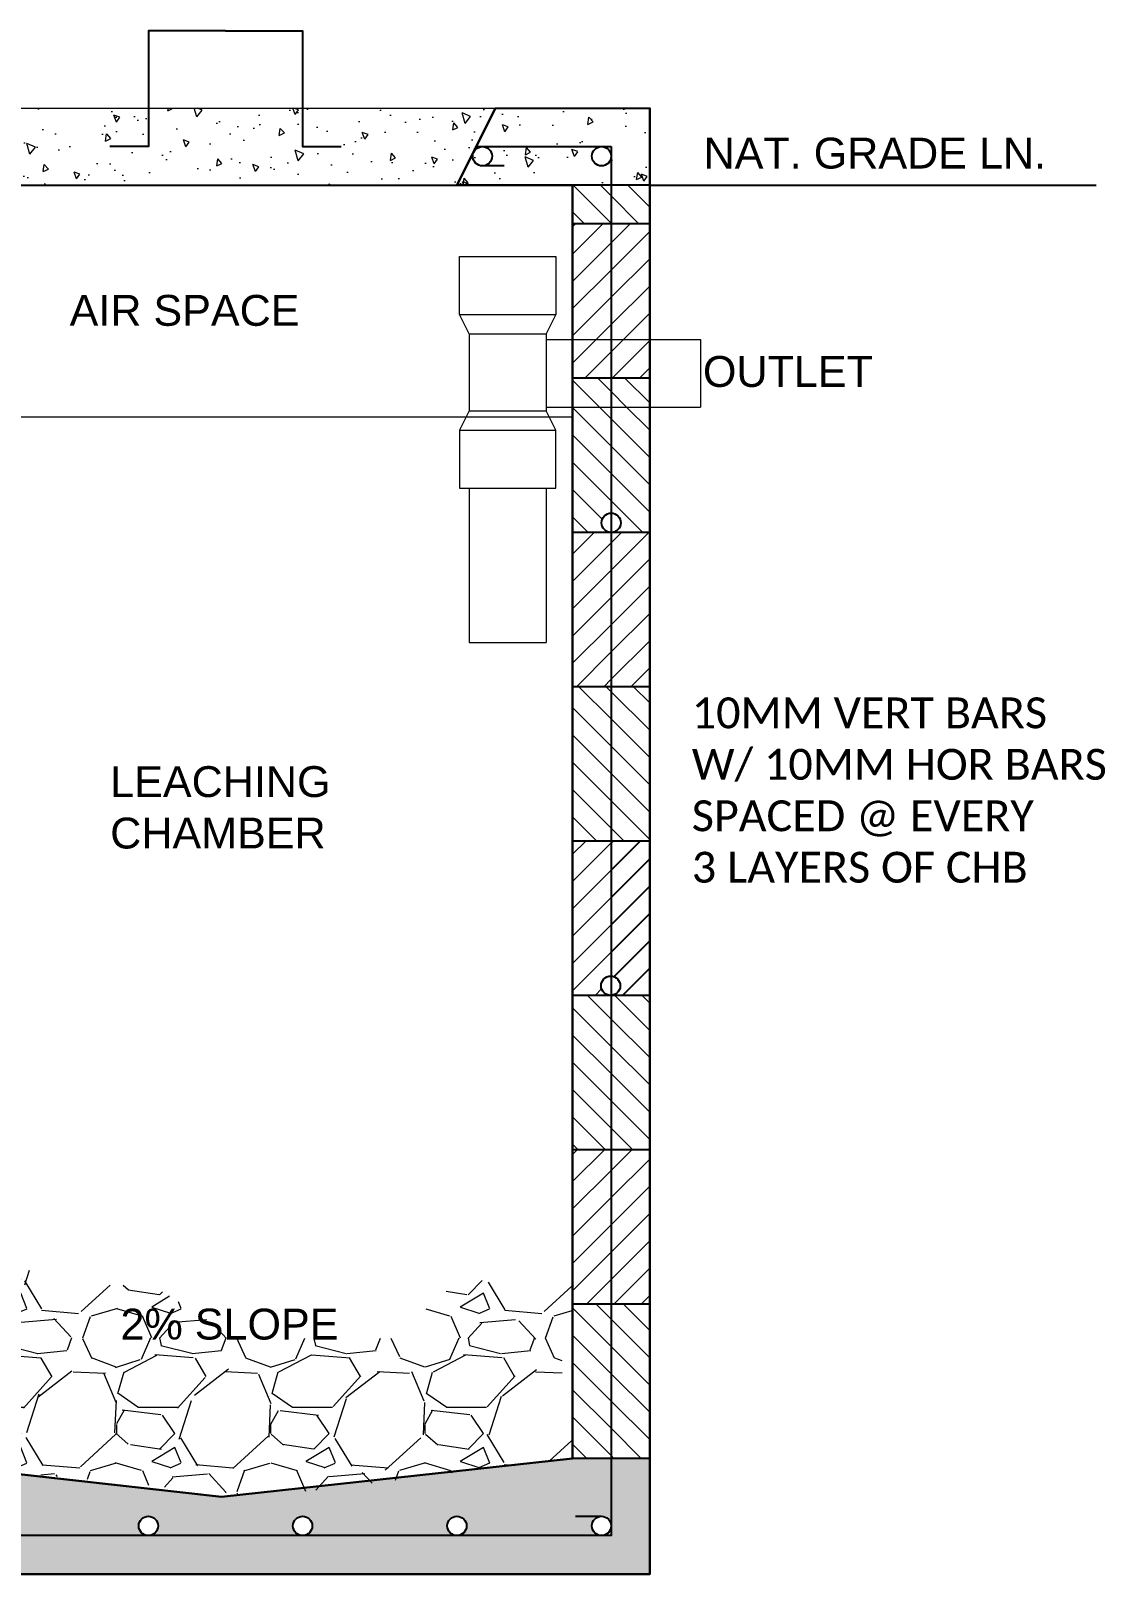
# Model space of a CAD drawing. Header units: metres. Extents: x -460 to 31334, y -1777 to 24987.
# Drawn here: x 328.95 to 335.91, y -817.67 to -807.67 of the extents above; entities that cross this region are included whole.
import ezdxf

# ---------------------------------------------------------------- set-up
doc = ezdxf.new("R2010")
doc.units = ezdxf.units.M
doc.header["$MEASUREMENT"] = 0
doc.linetypes.add('ACAD_ISO09W100', pattern=[45, 24, -3, 6, -3, 6, -3])
doc.layers.add('COLUMNS', color=5, linetype='Continuous', lineweight=25)
doc.layers.add('HATCH', color=2, linetype='Continuous', lineweight=5)
doc.styles.add('SAM', font='arial.ttf', dxfattribs={"height": 0.15})
pattern_1 = [(135, (442.0068700018755, -998.642865352168), (-0.08838834764831846, -0.08838834764831843), [])]
pattern_2 = [(135, (442.0068700018755, -998.1428653521752), (-0.08838834764831846, -0.08838834764831843), [])]
pattern_3 = [(225, (442.0068700018755, -998.1428653521752), (0.08838834764831842, -0.08838834764831847), [])]

msp = doc.modelspace()

# ---------------------------------------------------------------- hatches: boundary and pattern name
at = {"lineweight": 9}
h = msp.add_hatch(dxfattribs=at)
h.set_pattern_fill('AR-CONC', color=29, scale=0.0625, angle=59.99999999999999, style=0)
h.set_pattern_definition([(109.9999999999999, (426.2568700018774, -998.642865352168), (0.258109396460634, 0.3686184198525126), [0.04687499999999998, -0.5156249999999998]), (54.99999999999996, (426.2568700018774, -998.642865352168), (-0.4504957269484571, 0.1599586794576115), [0.03749999999999982, -0.4124999999999972]), (160.4514, (426.2783791151805, -998.6121471501165), (-0.1923859168383031, 0.5285772449515302), [0.03983761875000001, -0.43821382]), (106.1842, (426.1486168264009, -998.5803653521825), (0.4231026222069453, 0.5259364705667765), [0.0703125, -0.7734375]), (156.6356, (426.1838754056289, -998.5365373353043), (-0.2351746685661506, 0.8103128640158079), [0.05975643, -0.6573206250000001]), (51.18419999999999, (426.1486168264009, -998.5803653521825), (-0.2351753013334206, 0.8103126805618505), [0.05625000000000001, -0.61875]), (81, (426.2069301202764, -998.5418637644316), (0.4044573208868273, 0.1972670159375002), [0.04687500000000001, -0.5156250000000001]), (25.99999999999999, (426.2069301202764, -998.5418637644316), (-0.3164629341282587, 0.3583076756860994), [0.03749999999999999, -0.4125]), (131.4514, (426.2406349075418, -998.5254248679221), (0.08799481915294563, 0.5555746184631772), [0.03983761874999981, -0.4382138199999984]), (97.49999999999982, (426.2568700018774, -998.642865352168), (-0.1763841290768588, 0.110611044079233), [0, -0.4074999999999999, 0, -0.4187499999999999, 0, -0.4140624999999999]), (67.5, (426.2568700018774, -998.642865352168), (-0.131272370824474, 0.265644223954939), [0, -0.23875, 0, -0.398125, 0, -0.1578125]), (27.49999999999999, (426.1871825018779, -998.7635676428281), (0.1790276937420482, 0.2818914718551334), [0, -0.1562499999999987, 0, -0.4874999999999961, 0, -0.6468749999999921]), (17.49999999999999, (426.1559325018761, -998.8176942305572), (0.1280622668287585, 0.3469415805952493), [0, -0.203125, 0, -0.32375, 0, -0.459375])])
h.paths.add_polyline_path([(328.4607767137795, -808.1668062632803), (328.7107767137759, -808.666806263273), (331.7107767137777, -808.666806263273), (331.9607767137741, -808.1668062632803)])
h = msp.add_hatch(dxfattribs=at)
h.set_pattern_fill('AR-CONC', color=29, scale=0.0625, angle=59.99999999999999, style=0)
h.set_pattern_definition([(109.9999999999999, (426.006870001881, -998.642865352168), (0.258109396460634, 0.3686184198525126), [0.04687499999999998, -0.5156249999999998]), (54.99999999999996, (426.006870001881, -998.642865352168), (-0.4504957269484571, 0.1599586794576115), [0.03749999999999983, -0.4124999999999973]), (160.4514, (426.0283791151842, -998.6121471501165), (-0.1923859168383031, 0.5285772449515302), [0.03983761875000001, -0.43821382]), (106.1842, (425.8986168264046, -998.5803653521825), (0.4231026222069453, 0.5259364705667765), [0.0703125, -0.7734375]), (156.6356, (425.9338754056325, -998.5365373353043), (-0.2351746685661506, 0.8103128640158079), [0.05975643, -0.6573206250000001]), (51.18419999999999, (425.8986168264046, -998.5803653521825), (-0.2351753013334206, 0.8103126805618505), [0.05625000000000001, -0.61875]), (81, (425.956930120271, -998.5418637644316), (0.4044573208868273, 0.1972670159375002), [0.04687500000000001, -0.5156250000000001]), (25.99999999999999, (425.956930120271, -998.5418637644316), (-0.3164629341282587, 0.3583076756860994), [0.03749999999999999, -0.4125]), (131.4514, (425.9906349075454, -998.5254248679221), (0.08799481915294563, 0.5555746184631772), [0.03983761874999981, -0.4382138199999984]), (97.49999999999982, (426.006870001881, -998.642865352168), (-0.1763841290768588, 0.110611044079233), [0, -0.4074999999999999, 0, -0.4187499999999999, 0, -0.4140624999999999]), (67.5, (426.006870001881, -998.642865352168), (-0.131272370824474, 0.265644223954939), [0, -0.23875, 0, -0.398125, 0, -0.1578125]), (27.49999999999999, (425.9371825018816, -998.7635676428281), (0.1790276937420482, 0.2818914718551334), [0, -0.1562499999999988, 0, -0.4874999999999962, 0, -0.6468749999999922]), (17.49999999999999, (425.9059325018798, -998.8176942305572), (0.1280622668287585, 0.3469415805952493), [0, -0.203125, 0, -0.32375, 0, -0.459375])])
h.paths.add_polyline_path([(332.9607767137777, -808.1668062632803), (331.7107767137777, -808.1668062632803), (331.4607767137722, -808.666806263273), (332.4607767137759, -808.666806263273), (332.7107767137722, -808.666806263273), (332.7107767137722, -808.4793062632803, -1), (332.5857767137741, -808.4793062632803, -0.414213562373145), (332.6482767137777, -808.4168062632766), (331.6262879740016, -808.4168062632766, -0.414213562373145), (331.6887879740052, -808.4793062632803, -1), (331.563787974007, -808.4793062632803, -0.414213562373145), (331.6262879740016, -808.4168062632766), (332.7107767137722, -808.4168062632766), (332.7107767137722, -808.666806263273), (332.9607767137777, -808.666806263273)])
at = {"lineweight": 25}
h = msp.add_hatch(dxfattribs=at)
h.set_pattern_fill('ANSI31', color=29, angle=180, style=0)
h.set_pattern_definition(pattern_3)
h.paths.add_polyline_path([(332.9607767137777, -812.9168062632839), (332.7107767137722, -812.9168062632839), (332.7107767137722, -813.791974748156, -0.3990851339302911), (332.7700327643079, -813.8543905057218, -0.3990851339320199), (332.7107767137722, -813.9168062632875), (332.9607767137777, -813.9168062632875)])
at = {"lineweight": 9}
h = msp.add_hatch(dxfattribs=at)
h.set_pattern_fill('GRAVEL', color=29, angle=180, style=0)
h.set_pattern_definition([(48.01280000000001, (425.776842696393, -999.1428653521789), (7.999998232158163, 9.000001341607245), [0.134536, -13.319088]), (4.969699999999943, (425.8668426963932, -999.0428653521767), (-12.00000105151764, -0.9999913070070504), [0.2308679999999997, -22.85592499999996]), (312.5104, (426.0968426963946, -999.0228653521726), (-9.99999071834681, 11.0000086738712), [0.162788, -16.116032]), (87.2737, (426.4868426963922, -998.7728653521763), (-0.9999960177271929, -20.00000029497347), [0.210238, -20.813558]), (112.8337, (426.4968426963942, -998.5628653521699), (5.000009905437139, -11.99999641177778), [0.206155, -20.409373]), (177.2737, (426.4168426963961, -998.3728653521675), (20.00000029497347, -0.999996017727194), [0.210238, -20.813558]), (217.6942, (426.2068426963897, -998.3628653521837), (13.00000734561798, 9.99999040516053), [0.278029, -27.524849]), (252.2553, (425.9868426963903, -998.532865352182), (-7.000010762705411, -21.99999623123919), [0.2624880000000001, -25.986321]), (301.4296, (425.9068426963922, -998.7828653521783), (8.000008234176365, -12.99999503649257), [0.21095, -20.884073]), (355.2364000000001, (426.0168426963965, -998.9628653521786), (-11.00000094631959, 0.999991532661262), [0.240831999999998, -11.80076299999987]), (42.39739999999998, (426.2568426963908, -998.9828653521827), (12.00000735107324, 10.99999208201412), [0.311448, -30.833375]), (318.8141, (425.4968426963906, -998.7628653521742), (7.000002946805715, -5.999997313342758), [0.106301, -10.523844]), (351.4692, (425.5768426963887, -998.8328653521703), (-12.99999828481513, 2.000007910039792), [0.202237, -20.021511]), (45, (425.776842696393, -998.8628653521764), (2.334870202738179e-16, 1.000000309448952), [0.141421, -1.272792]), (23.19860000000003, (425.8468426963891, -998.9828653521827), (-4.999999730667075, -2.000001325264853), [0.076158, -7.539615]), (111.8014, (425.9168426963943, -998.9528653521766), (0.9999999105006484, -3.00000027301077), [0.107703, -5.277462000000001]), (210.9638, (425.8768426963952, -998.8528653521744), (-2.999998022287998, -2.000002483540732), [0.174928999999998, -5.656022999999935]), (341.5651, (425.7268426963919, -998.9428653521745), (-2.000000434592963, 0.999998403222708), [0.126491, -3.035787000000001]), (196.3895, (426.4968426963942, -998.9528653521766), (-10.00000219841196, -2.99999270981797), [0.1771999999999979, -17.54284499999983]), (250.3462, (426.3268426963959, -999.0028653521686), (3.999995247371747, 11.00000213560622), [0.148661, -14.717408]), (113.1986, (425.7268426963919, -999.1428653521789), (2.000001325264853, -4.999999730667075), [0.152315, -7.463458]), (163.6105, (425.6668426963888, -999.0028653521686), (10.00000219841196, -2.999992709817975), [0.1772, -17.542845]), (159.444, (426.4968426963942, -998.3328653521776), (5.000001844542423, -1.999995996421585), [0.170879999999998, -8.373123999999917]), (114.7750999999999, (426.336842696398, -998.2728653521835), (4.999992189245169, -11.00000342183912), [0.143178, -14.174643]), (246.8014, (425.7168426963899, -998.1428653521752), (-2.000001325264856, -4.999999730667075), [0.1523149999999987, -7.463457999999935]), (197.354, (425.6568426963959, -998.2828653521856), (13.00000201909683, 3.999994502259117), [0.1676309999999979, -16.59542399999983]), (249.444, (426.2068426963897, -998.1428653521752), (1.999995996421587, 5.000001844542422), [0.08544000000000002, -8.458563999999999]), (281.3099, (425.776842696393, -998.1428653521752), (0.9999976321616049, -4.000000752230952), [0.05099, -5.048029]), (345.9638, (425.7868426963951, -998.1928653521672), (-3.00000054598974, 0.9999980573612461), [0.206155, -3.91695]), (6.00900000000003, (425.9868426963903, -998.2428653521774), (-9.999999750906042, -0.9999993174818402), [0.19105, -18.913923]), (123.6901, (425.8768426963952, -998.7628653521742), (1.000001334507191, -1.99999955777116), [0.1442219999999993, -3.461328999999988]), (173.1571999999999, (425.7968426963971, -998.642865352168), (-16.99999936547855, 2.000007997924763), [0.2517940000000001, -24.927563]), (240.9454, (425.5468426963916, -998.61286535218), (4.000000027199281, 7.000000384569686), [0.102956, -10.192674]), (270, (425.4968426963906, -998.7028653521802), (0.9999999999999998, -1), [0.06, -0.94]), (300.2564, (426.0068426963944, -998.2728653521835), (-3.999994886802693, 7.000002455854735), [0.138924, -13.75352]), (228.0128, (426.0768426963905, -998.3928653521716), (-7.999998232158162, -9.000001341607248), [0.269072, -13.184552]), (180, (425.8968426963902, -998.592865352176), (-1, -0.9999999999999999), [0.26, -0.74]), (145.3048, (425.6368426963918, -998.592865352176), (9.999994258987524, -7.00000860959446), [0.158114, -15.653274]), (74.05460000000002, (425.5068426963926, -998.5028653521758), (0.9999998892963817, 4.000000126652151), [0.1456019999999987, -7.134507999999935]), (27.64600000000006, (425.5468426963916, -998.3628653521837), (18.99999580717959, 10.00000771316918), [0.237065, -23.469474]), (355.4261, (425.756842696389, -998.2528653521795), (13.00000055831213, -0.9999948011610855), [0.250799, -24.829074])])
h.paths.add_polyline_path([(332.4658844247433, -815.7648442582463), (331.7197007482646, -815.7648442582463), (331.2948456223303, -816.139408456635), (330.2878586456854, -816.139408456635), (329.7325555149764, -815.7943342592339), (328.9833511225488, -815.7943342592339), (328.7536342502008, -815.3091041636285), (327.9507494082891, -815.3091041636285), (327.9507494082891, -816.9168062632803), (330.4507494082891, -817.1668062632766), (332.4552940575422, -816.9168062632803), (332.4552940575422, -815.7674169821717), (332.4552282788654, -815.7674169821717), (332.4552282788654, -816.4684644620597), (332.3933802036454, -816.4684644620597), (332.3933802036454, -816.0994448209663), (332.4658844247433, -816.0994448209663)])
h = msp.add_hatch(dxfattribs=at)
h.set_pattern_fill('AR-CONC', color=29, scale=0.0625, angle=59.99999999999999, style=0)
h.set_pattern_definition([(109.9999999999999, (321.9580858476884, -817.6668062632875), (0.258109396460634, 0.3686184198525126), [0.04687499999999998, -0.5156249999999998]), (54.99999999999996, (321.9580858476884, -817.6668062632875), (-0.4504957269484571, 0.1599586794576115), [0.03749999999999985, -0.4124999999999978]), (160.4514, (321.9795949609916, -817.6360880612178), (-0.1923859168383031, 0.5285772449515302), [0.03983761875000001, -0.43821382]), (106.1842, (321.849832672212, -817.6043062632839), (0.4231026222069453, 0.5259364705667765), [0.0703125, -0.7734375]), (156.6356, (321.8850912514399, -817.5604782464056), (-0.2351746685661506, 0.8103128640158079), [0.05975643, -0.6573206250000001]), (51.18419999999999, (321.849832672212, -817.6043062632839), (-0.2351753013334206, 0.8103126805618505), [0.05625000000000001, -0.61875]), (81, (321.9081459660783, -817.5658046755511), (0.4044573208868273, 0.1972670159375002), [0.04687500000000001, -0.5156250000000001]), (25.99999999999999, (321.9081459660783, -817.5658046755511), (-0.3164629341282587, 0.3583076756860994), [0.03749999999999999, -0.4125]), (131.4514, (321.9418507533528, -817.5493657790416), (0.08799481915294563, 0.5555746184631772), [0.03983761874999981, -0.4382138199999984]), (97.49999999999982, (321.9580858476884, -817.6668062632875), (-0.1763841290768588, 0.110611044079233), [0, -0.4074999999999999, 0, -0.4187499999999999, 0, -0.4140624999999999]), (67.5, (321.9580858476884, -817.6668062632875), (-0.131272370824474, 0.265644223954939), [0, -0.23875, 0, -0.398125, 0, -0.1578125]), (27.49999999999999, (321.888398347689, -817.7875085539295), (0.1790276937420482, 0.2818914718551334), [0, -0.1562499999999989, 0, -0.4874999999999967, 0, -0.6468749999999932]), (17.49999999999999, (321.8571483476871, -817.8416351416768), (0.1280622668287585, 0.3469415805952493), [0, -0.203125, 0, -0.32375, 0, -0.459375])])
h.paths.add_polyline_path([(325.1217791693825, -817.1668062632766), (322.4580858476811, -816.9168062632803), (322.2080858476847, -816.9168062632803), (322.2080858476847, -817.3543062632875, -1), (322.3330858476829, -817.3543062632875, -0.4142135623729786), (322.2705858476884, -817.416806263273), (323.2080858476884, -817.416806263273, -0.4142135623732281), (323.1455858476847, -817.3543062632875, -1), (323.2705858476829, -817.3543062632875, -0.4142135623730618), (323.2080858476884, -817.416806263273), (324.2080858476829, -817.416806263273, -0.4142135623733113), (324.1455858476884, -817.3543062632875, -1), (324.2705858476866, -817.3543062632875, -0.414213562373145), (324.2080858476829, -817.416806263273), (325.2080858476866, -817.416806263273, -0.4142135623733947), (325.1455858476829, -817.3543062632875, -1), (325.2705858476811, -817.3543062632875, -0.4142135623731866), (325.2080858476866, -817.416806263273), (326.2080858476811, -817.416806263273, -0.4142135623734363), (326.1455858476866, -817.3543062632875, -1), (326.2705858476847, -817.3543062632875, -0.4142135623732698), (326.2080858476811, -817.416806263273), (327.7107767137722, -817.416806263273, -0.4142135623731866), (327.6482767137777, -817.3543062632875, -1), (327.7732767137759, -817.3543062632875, -0.4142135623730201), (327.7107767137722, -817.416806263273), (328.7107767137759, -817.416806263273, -0.4142135623732698), (328.6482767137722, -817.3543062632875, -1), (328.7732767137795, -817.3543062632875, -0.4142135623731034), (328.7107767137759, -817.416806263273), (329.7107767137795, -817.416806263273, -0.4142135623733532), (329.6482767137759, -817.3543062632875, -1), (329.7732767137741, -817.3543062632875, -0.4142135623731866), (329.7107767137795, -817.416806263273), (330.7107767137741, -817.416806263273, -0.4142135623734363), (330.6482767137795, -817.3543062632875, -1), (330.7732767137777, -817.3543062632875, -0.4142135623732281), (330.7107767137741, -817.416806263273), (331.7107767137777, -817.416806263273, -0.414213562373478), (331.6482767137741, -817.3543062632875, -1), (331.7732767137722, -817.3543062632875, -0.4142135623733115), (331.7107767137777, -817.416806263273), (332.6482767137777, -817.416806263273, -0.4142135623735612), (332.5857767137741, -817.3543062632875, -1), (332.7107767137722, -817.3543062632875), (332.7107767137722, -816.9168062632803), (332.4607767137759, -816.9168062632803), (330.1854013795373, -817.1668062632766), (327.9607767137777, -816.9168062632803), (327.4607767137759, -816.9168062632803)], flags=17)
h.paths.add_polyline_path([(322.2705858476884, -817.416806263273, -0.4142135623728119), (322.2080858476847, -817.3543062632875), (322.2080858476847, -816.9168062632803), (321.9580858476884, -816.9168062632803), (321.9580858476884, -817.6668062632875), (332.9607767137777, -817.6668062632875), (332.9607767137777, -816.9168062632803), (332.7107767137722, -816.9168062632803), (332.7107767137722, -817.416806263273)])
at = {"layer": 'HATCH', "lineweight": 9}
h = msp.add_hatch(dxfattribs=at)
h.set_pattern_fill('ANSI31', color=29, angle=90, style=0)
h.set_pattern_definition(pattern_1)
h.paths.add_polyline_path([(332.4607767137759, -808.9168062632875), (332.7107767137722, -808.9168062632875), (332.7107767137722, -808.666806263273), (332.4607767137759, -808.666806263273)])
h = msp.add_hatch(dxfattribs=at)
h.set_pattern_fill('ANSI31', color=29, angle=90, style=0)
h.set_pattern_definition(pattern_1)
h.paths.add_polyline_path([(332.7107767137722, -808.9168062632875), (332.9607767137777, -808.9168062632875), (332.9607767137777, -808.666806263273), (332.7107767137722, -808.666806263273)])
h = msp.add_hatch(dxfattribs=at)
h.set_pattern_fill('ANSI31', color=29, angle=180, style=0)
h.set_pattern_definition(pattern_3)
h.paths.add_polyline_path([(332.4607767137759, -809.6668062632766), (332.7107767137722, -809.6668062632766), (332.7107767137722, -808.9168062632875), (332.4607767137759, -808.9168062632875)])
h = msp.add_hatch(dxfattribs=at)
h.set_pattern_fill('ANSI31', color=29, angle=180, style=0)
h.set_pattern_definition(pattern_3)
h.paths.add_polyline_path([(332.7107767137722, -809.6668062632766), (332.9607767137777, -809.6668062632766), (332.9607767137777, -808.9168062632875), (332.7107767137722, -808.9168062632875)])
h = msp.add_hatch(dxfattribs=at)
h.set_pattern_fill('ANSI31', color=29, angle=180, style=0)
h.set_pattern_definition(pattern_3)
h.paths.add_polyline_path([(332.7107767137722, -809.6668062632766), (332.4607767137759, -809.6668062632766), (332.4607767137759, -809.916806263273), (332.7107767137722, -809.916806263273)])
h = msp.add_hatch(dxfattribs=at)
h.set_pattern_fill('ANSI31', color=29, angle=180, style=0)
h.set_pattern_definition(pattern_3)
h.paths.add_polyline_path([(332.9607767137777, -809.916806263273), (332.9607767137777, -809.6668062632766), (332.7107767137722, -809.6668062632766), (332.7107767137722, -809.916806263273)])
h = msp.add_hatch(dxfattribs=at)
h.set_pattern_fill('ANSI31', color=29, angle=90, style=0)
h.set_pattern_definition(pattern_2)
h.paths.add_polyline_path([(332.7107767137722, -809.916806263273), (332.4607767137759, -809.916806263273), (332.4607767137759, -810.1043062632839), (332.7107767137722, -810.1043062632839)])
h = msp.add_hatch(dxfattribs=at)
h.set_pattern_fill('ANSI31', color=29, angle=90, style=0)
h.set_pattern_definition(pattern_2)
h.paths.add_polyline_path([(332.9607767137777, -809.916806263273), (332.7107767137722, -809.916806263273), (332.7107767137722, -810.1043062632839), (332.9607767137777, -810.1043062632839)])
h = msp.add_hatch(dxfattribs=at)
h.set_pattern_fill('ANSI31', color=29, angle=90, style=0)
h.set_pattern_definition(pattern_2)
h.paths.add_polyline_path([(332.7107767137722, -810.1043062632839), (332.4607767137759, -810.1043062632839), (332.4607767137759, -810.9168062632766), (332.7107767137722, -810.9168062632766, -0.414213562373145), (332.6482767137777, -810.854306263273, -0.4142135623732281), (332.7107767137722, -810.7918062632875)])
h = msp.add_hatch(dxfattribs=at)
h.set_pattern_fill('ANSI31', color=29, angle=90, style=0)
h.set_pattern_definition(pattern_2)
h.paths.add_polyline_path([(332.9607767137777, -810.1043062632839), (332.7107767137722, -810.1043062632839), (332.7107767137722, -810.7918062632875, -0.4142135623730618), (332.7732767137759, -810.854306263273, -0.414213562373145), (332.7107767137722, -810.9168062632766), (332.9607767137777, -810.9168062632766)])
h = msp.add_hatch(dxfattribs=at)
h.set_pattern_fill('ANSI31', color=29, angle=180, style=0)
h.set_pattern_definition(pattern_3)
h.paths.add_polyline_path([(332.7107767137722, -810.9168062632766), (332.4607767137759, -810.9168062632766), (332.4607767137759, -811.9168062632803), (332.7107767137722, -811.9168062632803)])
h = msp.add_hatch(dxfattribs=at)
h.set_pattern_fill('ANSI31', color=29, angle=180, style=0)
h.set_pattern_definition(pattern_3)
h.paths.add_polyline_path([(332.9607767137777, -810.9168062632766), (332.7107767137722, -810.9168062632766), (332.7107767137722, -811.9168062632803), (332.9607767137777, -811.9168062632803)])
h = msp.add_hatch(dxfattribs=at)
h.set_pattern_fill('ANSI31', color=29, angle=90, style=0)
h.set_pattern_definition(pattern_2)
h.paths.add_polyline_path([(332.7107767137722, -811.9168062632803), (332.4607767137759, -811.9168062632803), (332.4607767137759, -812.9168062632839), (332.7107767137722, -812.9168062632839)])
h = msp.add_hatch(dxfattribs=at)
h.set_pattern_fill('ANSI31', color=29, angle=90, style=0)
h.set_pattern_definition(pattern_2)
h.paths.add_polyline_path([(332.9607767137777, -811.9168062632803), (332.7107767137722, -811.9168062632803), (332.7107767137722, -812.9168062632839), (332.9607767137777, -812.9168062632839)])
h = msp.add_hatch(dxfattribs=at)
h.set_pattern_fill('ANSI31', color=29, angle=180, style=0)
h.set_pattern_definition(pattern_3)
h.paths.add_polyline_path([(332.7107767137722, -812.9168062632839), (332.4607767137759, -812.9168062632839), (332.4607767137759, -813.9168062632875), (332.7042888148362, -813.9168062632875, -0.3990851339320199), (332.6450327643097, -813.8543905057218, -0.4295055758196438), (332.7107767137722, -813.791974748156)])
h = msp.add_hatch(dxfattribs=at)
h.set_pattern_fill('ANSI31', color=29, angle=90, style=0)
h.set_pattern_definition(pattern_2)
h.paths.add_polyline_path([(332.7107767137722, -813.9168062632875, -0.02596909734359336), (332.7042888148362, -813.9168062632875), (332.4607767137759, -813.9168062632875), (332.4607767137759, -814.916806263273), (332.7107767137722, -814.916806263273)])
h = msp.add_hatch(dxfattribs=at)
h.set_pattern_fill('ANSI31', color=29, angle=90, style=0)
h.set_pattern_definition(pattern_2)
h.paths.add_polyline_path([(332.9607767137777, -813.9168062632875), (332.7107767137722, -813.9168062632875), (332.7107767137722, -814.916806263273), (332.9607767137777, -814.916806263273)])
h = msp.add_hatch(dxfattribs=at)
h.set_pattern_fill('ANSI31', color=29, angle=180, style=0)
h.set_pattern_definition(pattern_3)
h.paths.add_polyline_path([(332.7107767137722, -814.916806263273), (332.4607767137759, -814.916806263273), (332.4607767137759, -815.9168062632766), (332.7107767137722, -815.9168062632766)])
h = msp.add_hatch(dxfattribs=at)
h.set_pattern_fill('ANSI31', color=29, angle=180, style=0)
h.set_pattern_definition(pattern_3)
h.paths.add_polyline_path([(332.9607767137777, -814.916806263273), (332.7107767137722, -814.916806263273), (332.7107767137722, -815.9168062632766), (332.9607767137777, -815.9168062632766)])
h = msp.add_hatch(dxfattribs=at)
h.set_pattern_fill('ANSI31', color=29, angle=90, style=0)
h.set_pattern_definition(pattern_2)
h.paths.add_polyline_path([(332.7107767137722, -815.9168062632766), (332.4607767137759, -815.9168062632766), (332.4607767137759, -816.9168062632803), (332.7107767137722, -816.9168062632803)])
h = msp.add_hatch(dxfattribs=at)
h.set_pattern_fill('ANSI31', color=29, angle=90, style=0)
h.set_pattern_definition(pattern_2)
h.paths.add_polyline_path([(332.9607767137777, -815.9168062632766), (332.7107767137722, -815.9168062632766), (332.7107767137722, -816.9168062632803), (332.9607767137777, -816.9168062632803)])

# ---------------------------------------------------------------- linework, layer by layer
at = {"color": 2, "lineweight": 30, "ltscale": 0.025}
for p, q in [((332.9607767137777, -817.6668062632875), (332.9607767137777, -808.1668062632803)), ((332.4607767137759, -816.9168062632803), (332.4607767137759, -808.666806263273)), ((327.9607767137777, -816.9168062632803), (330.1854013795373, -817.1668062632766)), ((330.1854013795373, -817.1668062632766), (332.4607767137759, -816.9168062632803)), ((332.9607767137777, -817.6668062632875), (321.9580858476884, -817.6668062632875))]:
    msp.add_line(p, q, dxfattribs=at)
at = {"color": 7, "lineweight": 25}
for p, q in [((331.8357767137759, -808.4168062632766), (332.7107767137722, -808.4168062632766)), ((327.4607767137759, -808.666806263273), (332.4607767137759, -808.666806263273)), ((332.9607767137777, -808.666806263273), (335.8556241626475, -808.666806263273))]:
    msp.add_line(p, q, dxfattribs=at)
at = {"color": 1, "linetype": 'ACAD_ISO09W100', "lineweight": 18, "ltscale": 0.7}
msp.add_line((327.9607767137777, -810.1668062632875), (332.4607767137759, -810.1668062632875), dxfattribs=at)
at = {"color": 7, "lineweight": 25}
for points in [[(330.2107767137722, -807.6668062632875), (330.2107767137722, -807.6668062632875), (329.7107767137795, -807.6668062632875), (329.7107767137795, -808.4168062632766), (329.4607767137741, -808.4168062632766)], [(330.2107767137722, -807.6668062632875), (330.2107767137722, -807.6668062632875), (330.7107767137741, -807.6668062632875), (330.7107767137741, -808.4168062632766), (330.9607767137795, -808.4168062632766)], [(332.7107767137722, -808.4168062632766), (332.7107767137722, -817.416806263273), (322.2080858476847, -817.416806263273), (322.2080858476847, -808.4168062632766)], [(332.0174285730236, -808.5418062632839), (331.876287974007, -808.5418062632839)], [(332.9607767137777, -808.666806263273), (332.4607767137759, -808.666806263273)], [(332.9607767137777, -808.9168062632875), (332.4607767137759, -808.9168062632875)], [(332.9607767137777, -809.916806263273), (332.4607767137759, -809.916806263273)], [(332.9607767137777, -810.9168062632766), (332.4607767137759, -810.9168062632766)], [(332.9607767137777, -811.9168062632803), (332.4607767137759, -811.9168062632803)], [(332.9607767137777, -812.9168062632839), (332.4607767137759, -812.9168062632839)], [(332.9607767137777, -813.9168062632875), (332.4607767137759, -813.9168062632875)], [(332.9607767137777, -814.916806263273), (332.4607767137759, -814.916806263273)], [(332.9607767137777, -815.9168062632766), (332.4607767137759, -815.9168062632766)], [(332.9607767137777, -816.9168062632803), (332.4607767137759, -816.9168062632803)], [(332.4795448137475, -817.2918062632839), (332.6482767137777, -817.2918062632839)]]:
    msp.add_lwpolyline(points, dxfattribs=at)
at = {"color": 5}
msp.add_lwpolyline([(322.4580858476811, -816.9168062632803), (325.1217791693825, -817.1668062632766), (327.4607767137759, -816.9168062632803), (327.4607767137759, -808.666806263273), (326.6217791693789, -808.666806263273), (326.8717791693753, -808.1668062632803), (328.4607767137795, -808.1668062632803), (328.7107767137759, -808.666806263273), (327.9607767137777, -808.666806263273), (327.9607767137777, -816.9168062632803), (330.1854013795373, -817.1668062632766), (332.4607767137759, -816.9168062632803), (332.4607767137759, -808.666806263273), (331.7107767137777, -808.666806263273), (331.9607767137741, -808.1668062632803), (332.9607767137777, -808.1668062632803), (332.9607767137777, -817.6668062632875), (321.9580858476884, -817.6668062632875), (321.9580858476884, -808.1668062632803), (323.3717791693807, -808.1668062632803), (323.6217791693771, -808.666806263273), (322.4580858476811, -808.666806263273), (322.4580858476811, -816.9168062632803)], dxfattribs=at)
at = {"color": 2, "lineweight": 30, "ltscale": 0.025}
msp.add_lwpolyline([(331.7107767137777, -808.666806263273), (331.9607767137741, -808.1668062632803)], dxfattribs=at)
at = {"color": 7, "lineweight": 25}
for centre in [(331.876287974007, -808.4793062632803), (332.6482767137777, -808.4793062632803), (332.7107767137722, -810.854306263273), (332.7075327643042, -813.8543905057218), (329.7107767137795, -817.3543062632875), (330.7107767137741, -817.3543062632875), (331.7107767137777, -817.3543062632875), (332.6482767137777, -817.3543062632875)]:
    msp.add_circle(centre, 0.0625, dxfattribs=at)
at = {"layer": 'COLUMNS', "color": 1, "lineweight": 20}
for p, q in [((321.9580858476884, -808.1668062632803), (332.9607767137777, -808.1668062632803)), ((331.7271510751716, -809.5042343456139), (332.3521510751716, -809.5042343456139)), ((331.7896510751752, -809.629234345603), (331.7896510751752, -810.1292343456139)), ((331.7896510751752, -809.629234345603), (332.289651075168, -809.629234345603)), ((332.289651075168, -809.629234345603), (332.289651075168, -810.1292343456139)), ((332.289651075168, -809.6668062632766), (333.2896510751716, -809.6668062632766)), ((332.289651075168, -809.6917343456066), (332.289651075168, -810.1292343456139)), ((333.2896510751716, -809.6668062632766), (333.2896510751716, -810.1043062632839)), ((331.7896510751752, -810.1292343456139), (332.289651075168, -810.1292343456139)), ((332.289651075168, -810.1043062632839), (333.2896510751716, -810.1043062632839)), ((331.7271510751716, -810.254234345603), (332.3521510751716, -810.254234345603)), ((331.7896510751752, -810.6292343456066), (331.7896510751752, -811.6292343456103)), ((332.289651075168, -810.6292343456066), (332.289651075168, -811.6292343456103)), ((331.7896510751752, -811.6292343456103), (332.289651075168, -811.6292343456103))]:
    msp.add_line(p, q, dxfattribs=at)
for points in [[(331.7896510751752, -809.629234345603), (331.7271510751716, -809.5042343456139), (331.7271510751716, -809.1292343456103), (332.3521510751716, -809.1292343456103), (332.3521510751716, -809.5042343456139), (332.289651075168, -809.629234345603)], [(331.7896510751752, -810.1292343456139), (331.7271510751716, -810.254234345603), (331.7271510751716, -810.6292343456066), (332.3521510751716, -810.6292343456066), (332.3521510751716, -810.254234345603), (332.289651075168, -810.1292343456139)]]:
    msp.add_lwpolyline(points, dxfattribs=at)

# ---------------------------------------------------------------- texts
at = {"color": 7, "lineweight": 25, "style": 'SAM'}
for s, p in [('NAT. GRADE LN.', (333.3098475492598, -808.5590234529177)), ('AIR SPACE', (329.2003691610416, -809.5779086025782)), ('OUTLET', (333.3055225860398, -809.9738744623669)), ('2% SLOPE', (329.5301802876684, -816.1466249699974))]:
    msp.add_text(s, height=0.2, dxfattribs=at).set_placement(p)
at = {"color": 7, "lineweight": 25, "char_height": 0.2, "width": 4.310222519689368, "attachment_point": 1, "style": 'SAM'}
for s, insert in [('{\\fCalibri|b0|i0|c0|p34;10MM VERT BARS \\PW/ 10MM HOR BARS\\PSPACED @ EVERY \\P3 LAYERS OF CHB}', (333.2333642299791, -811.9861109115759)), ('LEACHING\\PCHAMBER', (329.4633048142678, -812.4314508433331))]:
    msp.add_mtext(s, dxfattribs=dict(at, insert=insert))

doc.saveas('drawing.dxf')
